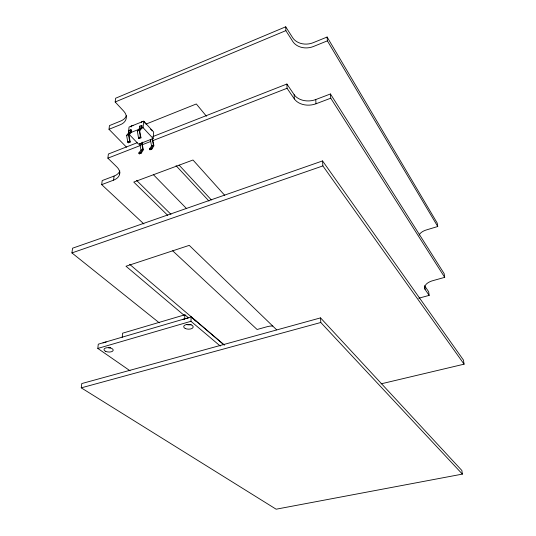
<?xml version="1.0" encoding="UTF-8"?>
<svg xmlns="http://www.w3.org/2000/svg" width="536" height="536" viewBox="0 0 536 536"><rect width="100%" height="100%" fill="white"/><g stroke="black" fill="none" stroke-linecap="round" stroke-linejoin="round"><path stroke-width="0.8" d="M220.283 346.048L190.963 321.292L191.151 316.93L98.282 344.186L97.813 348.433L130.087 370.818M184.652 319.563L184.88 314.779L122.59 333.191L122.201 337.345M151.862 149.055L151.4 148.09L153.437 145.243L152.164 138.904L152.66 139.434L153.933 145.772L151.862 149.055L149.986 149.785L149.524 148.814L151.574 145.966L153.437 145.243M128.941 134.127L138.59 144.211L153.142 138.523L153.671 132.044L143.675 121.163L129.055 127.039L128.379 133.531M149.986 149.785L150.026 149.343M140.901 144.03L142.107 143.561L141.605 143.032L142.857 149.343L141.015 150.06L138.904 152.914L139.373 153.879L141.229 153.162L143.36 149.872L142.107 143.561L142.234 142.12M140.975 137.839L140.459 137.29L139.213 130.369L141.33 127.615L141.531 125.437L142.074 125.659L141.839 128.164L139.729 130.918L140.975 137.839L139.079 138.583L138.563 138.04L137.323 131.119L139.481 128.352L141.33 127.615L141.839 128.164L143.072 127.675L143.675 121.163M139.373 153.879L139.414 153.437M141.229 153.162L140.76 152.197L142.857 149.343M139.481 128.352L139.688 126.174L141.531 125.437M139.079 138.583L139.126 138.141M126.61 135.387L128.486 134.643L130.657 131.876L131.179 132.419L131.434 129.92L130.885 129.699L130.657 131.876L128.834 132.606L126.61 135.387L127.829 142.268L128.352 142.811L130.228 142.074L129.009 135.186L131.179 132.419L139.26 129.196M128.352 142.811L128.399 142.368M130.228 142.074L129.705 141.531L128.486 134.643M128.834 132.606L129.055 130.429L130.885 129.699M119.561 174.448L119.83 171.989M143.909 223.988L101.699 184.639L113.612 180.143L114.074 176.063A15.122 9.614 9.1 0 0 119.816 170.957M113.612 180.143A15.175 9.588 9 0 0 116.882 166.998L107.883 158.167L108.373 154.033L137.216 142.723M81.258 387.85L81.767 383.562L320.541 317.882L461.871 470.501L462.387 474.112L276.134 509.2L81.258 387.85L320.789 322.491L462.387 474.112M126.523 147.206L109.002 129.303L120.419 124.674A14.485 9.889 10.7 0 0 123.662 111.106L115.173 101.987L115.615 98.235L285.721 26.8L292.649 37.701A15.544 12.315 -5.2 0 0 313.165 42.706L327.114 37.031L437.215 223.07L437.738 226.507L427.025 229.743A11.866 6.807 -8.7 0 0 419.936 233.77L419.125 235.076M101.699 184.639L102.195 180.572L114.074 176.063M109.002 129.303L109.451 125.598L120.835 120.962A14.439 9.909 10.9 0 0 126.369 115.696M159.279 322.819L71.924 252.918L72.574 248.195L322.558 160.921L463.439 360.065L464.076 364.172L381.083 383.843M115.173 101.987L285.856 30.632L285.721 26.8M327.114 37.031L327.396 40.843L313.393 46.518A15.598 12.301 -5.1 0 1 292.81 41.52L285.856 30.632M145.886 124.144L196.323 103.971L206.434 116.225M137.323 131.119L139.213 130.369M127.876 141.826L129.752 141.089M138.603 137.591L140.499 136.847M127.829 142.268L129.705 141.531M138.563 138.04L140.459 137.29M152.807 136.606L286.894 84.031L294.17 94.691L294.344 98.926A16.428 12.04 -4.3 0 0 315.999 103.776L330.759 98.202L330.451 93.974L315.744 99.555A16.361 12.06 -4.3 0 1 294.17 94.691M107.883 158.167L140.6 145.403M142.154 144.794L150.723 141.457M152.284 140.847L287.041 88.286L286.894 84.031M138.904 152.914L140.76 152.197M149.524 148.814L151.4 148.09M138.864 153.356L140.72 152.639M149.484 149.256L151.36 148.526M150.65 149.102L151.902 148.619M71.924 252.918L322.866 165.912L464.076 364.172M97.813 348.433L190.963 321.292M330.451 93.974L444.143 273.635L444.699 277.353L433.524 280.469A12.328 6.486 -7.8 0 0 426.113 284.321L424.941 286.023L424.586 287.758L425.055 289.386L429.155 295.383L418.683 298.23M129.055 130.429L129.605 130.65M139.688 126.174L140.231 126.396M184.15 315.349L125.994 266.231L189.248 245.361L276.683 329.861M184.88 314.779L188.706 318.016M191.151 316.93L223.927 344.849M129.625 264.288L224.484 345.124M172.666 250.794L257.099 329.493L267.102 326.712A11.243 5.655 -1 0 1 272.831 325.989M167.755 215.398L133.766 182.059L192.987 160.009L224.765 195.379M136.533 180.344L170.997 214.373M153.383 174.669L186.669 208.692M140.298 144.264L139.796 143.742L141.015 150.06M150.83 140.151L150.335 139.615L151.574 145.966M176.029 165.657L208.966 201.027M179.091 165.101L211.358 199.948M143.072 127.675L153.142 138.523M287.041 88.286L294.344 98.926M424.566 285.715L428.653 291.738L429.155 295.383M330.759 98.202L444.699 277.353M327.396 40.843L437.738 226.507M424.659 286.452L425.055 289.386M322.558 160.921L322.866 165.912M315.744 99.555L315.999 103.776M320.541 317.882L320.789 322.491M182.816 319.536A7.899 4.013 2.2 0 1 187.647 318.411M194.032 319.65A7.899 4.013 2.2 0 1 196.189 321.486M103.006 342.96A7.678 3.652 4.6 0 1 106.208 342.022M110.704 347.763A4.61 2.191 4.6 0 1 108.352 347.75M191.138 324.561A4.744 2.412 2.2 0 1 186.428 324.515M131.246 126.838A1.863 1.266 9 0 1 131.601 126.643M150.522 129.243A1.843 1.26 7.8 0 1 151.983 130.831M130.911 126.871A1.863 1.266 9 0 1 133.069 125.679M141.263 122.389A1.869 1.28 8.5 0 1 143.42 121.518A1.869 1.28 8.5 0 1 144.914 123.139M185.188 328.441A4.757 2.399 2.1 0 0 193.067 327.456A4.757 2.399 2.1 0 0 187.057 324.448A4.757 2.399 2.1 0 0 185.188 328.441M105.713 351.375A4.623 2.178 4.5 0 0 113.156 350.464A4.623 2.178 4.5 0 0 106.925 347.71A4.623 2.178 4.5 0 0 105.713 351.375"/></g></svg>
